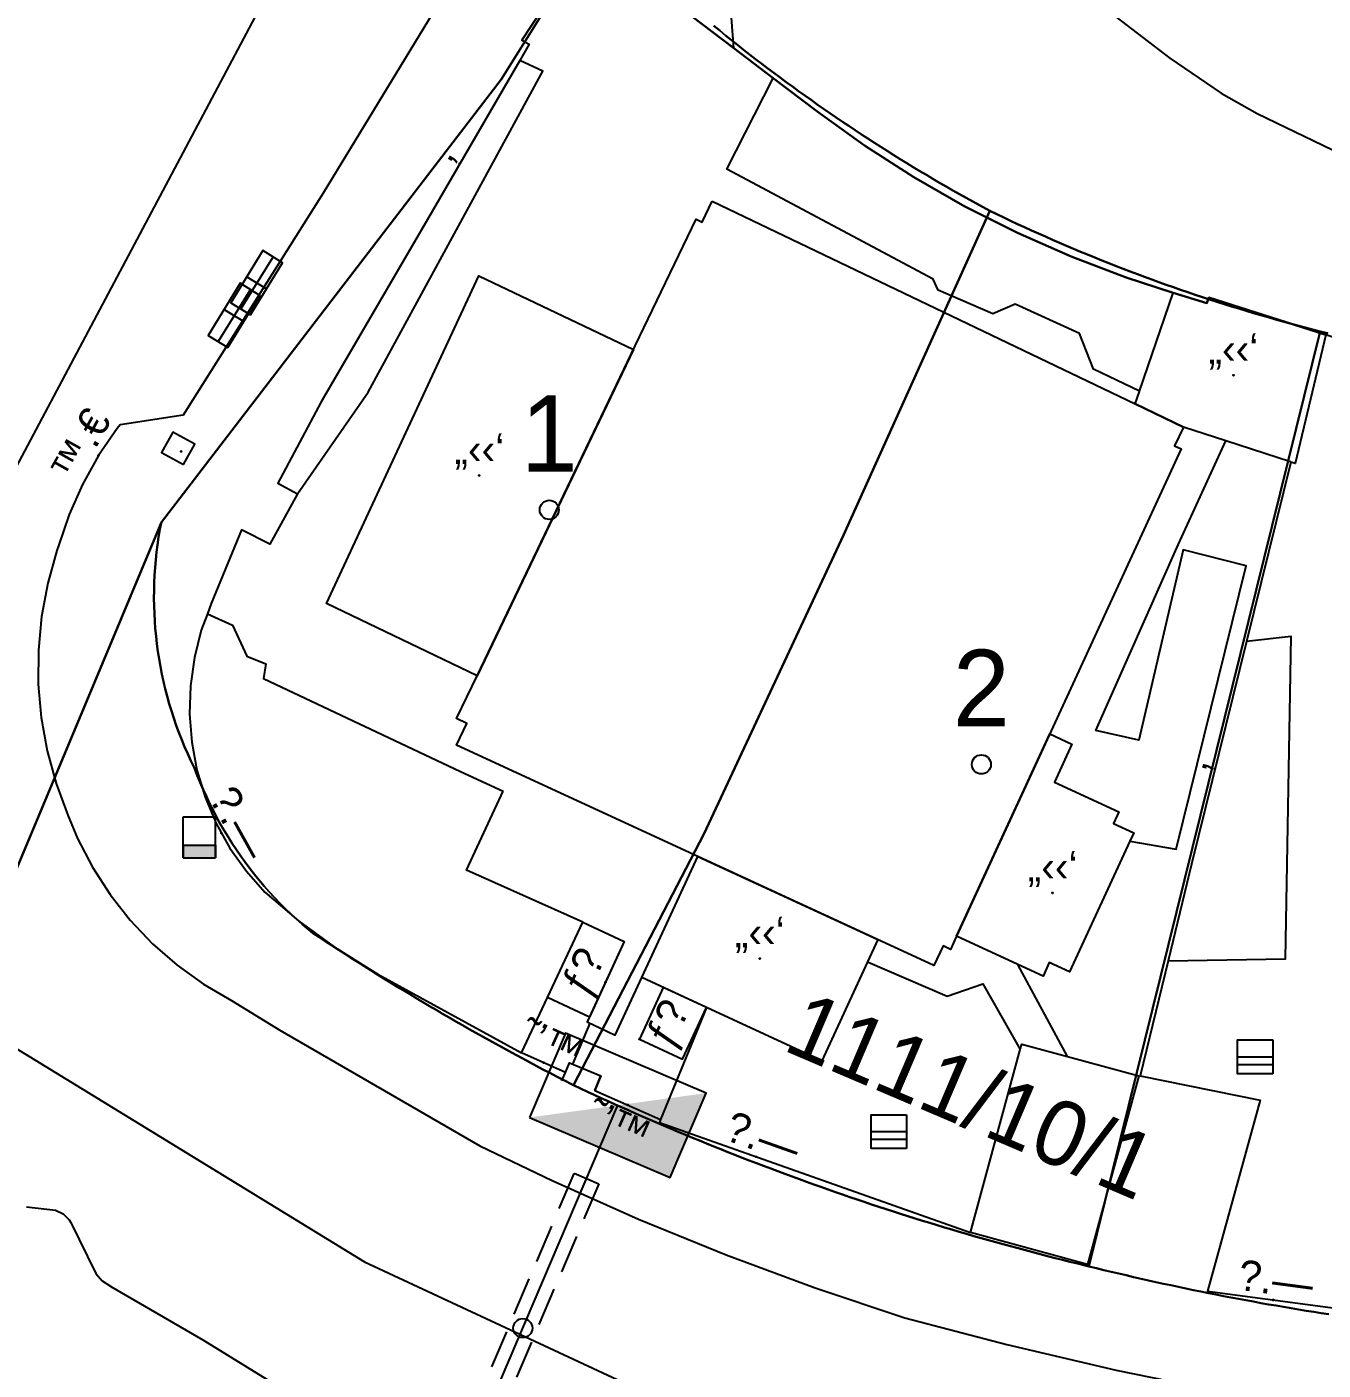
# Model space of a CAD drawing. Header units: metres. Extents: x 218299 to 220222, y 572714 to 574340.
# Drawn here: x 218814.37 to 218848.27, y 573547.67 to 573582.81 of the extents above; entities that cross this region are included whole.
import ezdxf
from ezdxf.enums import TextEntityAlignment as Align

# ---------------------------------------------------------------- set-up
doc = ezdxf.new("R2010")
doc.units = ezdxf.units.M
doc.header["$MEASUREMENT"] = 0
doc.linetypes.add('DASH15', pattern=[1.5, 1, -0.5])
for name, color, linetype in [('1602', 44, 'Continuous'), ('1603', 44, 'Continuous'), ('6151', 102, 'CABLEUNDEXIST03'), ('6261', 7, 'Continuous'), ('6701', 7, 'DASH15'), ('6916', 7, 'Continuous'), ('A_POINTS', 2, 'Continuous'), ('M2200', 253, 'Continuous'), ('M2207', 253, 'Continuous'), ('M2220', 253, 'Continuous'), ('M2401', 7, 'Continuous'), ('M2404', 7, 'Continuous'), ('M2407', 253, 'Continuous'), ('M2412', 253, 'Continuous'), ('M2420', 253, 'Continuous'), ('M2601', 253, 'Continuous'), ('M2602', 253, 'Continuous'), ('M2605', 253, 'Continuous'), ('M2612', 253, 'Continuous'), ('M2802', 253, 'Continuous'), ('M4903', 253, 'Continuous'), ('M5203', 253, 'Continuous'), ('M5235', 253, 'Continuous'), ('M5250', 253, 'Continuous')]:
    doc.layers.add(name, color=color, linetype=linetype)
doc.styles.add('HEBTXT', font='HEBTXT')
doc.styles.add('MAVAT_HEBTXT', font='HEBTXT')
doc.linetypes.add('CABLEUNDEXIST03', pattern='A,3.5,[222,elecad.shx,S=0.01,R=0,X=0,Y=0],1.5', length=5)

# ---------------------------------------------------------------- blocks, each defined once
blk = doc.blocks.new('6261')
blk.add_lwpolyline([(-2, -1.2), (2, -1.2), (2, 1.2), (-2, 1.2)], close=True)
at = {"color": 0}
blk.add_solid([(2, 1.2), (-2, -1.2), (2, -1.2)], dxfattribs=at)
at = {"color": 0, "style": 'HEBTXT'}
blk.add_attdef('PIL_NAME', (2.689, 2.418), '', height=1.7, dxfattribs=at)
at = {"style": 'HEBTXT'}
blk.add_attdef('CAMUT_MONIM', (2.489, 0.218), '', height=1.7, dxfattribs=at)
at = {"color": 0, "style": 'HEBTXT', "flags": 1}
for tag, p in [('TYPE', (2.585, -1.773)), ('MAP_TYPE', (2.689, -3.782))]:
    blk.add_attdef(tag, p, '', height=1.7, dxfattribs=at)
blk = doc.blocks.new('6916')
at = {"layer": 'A_POINTS'}
blk.add_circle((0, 0), 0.25, dxfattribs=at)
at = {"color": 0, "style": 'HEBTXT'}
for tag, p in [('HTCH', (0.006, 3.527)), ('PIPE', (0.049, 1.33))]:
    blk.add_attdef(tag, text='', height=1.7, dxfattribs=at).set_placement(p, align=Align.MIDDLE_CENTER)
blk = doc.blocks.new('1603')
at = {"layer": 'A_POINTS'}
blk.add_circle((0, 0), 0.25, dxfattribs=at)
at = {"color": 0, "style": 'HEBTXT'}
blk.add_attdef('PARCEL_NUM', text='', height=2, dxfattribs=at).set_placement((0, 1), align=Align.CENTER)
at = {"color": 0, "style": 'HEBTXT', "flags": 1}
blk.add_attdef('LOT_NUM', text='', height=2, dxfattribs=at).set_placement((0, -2.5), align=Align.CENTER)
blk = doc.blocks.new('M2404')
blk.add_circle((0, 0), 0.025)
at = {"style": 'MAVAT_HEBTXT'}
blk.add_attdef('NAME', text='', height=0.8, dxfattribs=at).set_placement((0, 1.592), align=Align.MIDDLE)
blk = doc.blocks.new('M2601')
blk.add_circle((0, 0), 0.025)
at = {"style": 'MAVAT_HEBTXT'}
blk.add_attdef('NAME', text='', height=0.8, dxfattribs=at).set_placement((0, 1.592), align=Align.MIDDLE)
blk = doc.blocks.new('M2605')
blk.add_circle((0, 0), 0.025)
at = {"style": 'MAVAT_HEBTXT'}
blk.add_attdef('NAME', text='', height=0.8, dxfattribs=at).set_placement((0, 1.592), align=Align.MIDDLE)
blk = doc.blocks.new('M2612')
blk.add_circle((0, 0), 0.025)
at = {"style": 'MAVAT_HEBTXT'}
blk.add_attdef('NAME', text='', height=0.8, dxfattribs=at).set_placement((0, 1.592), align=Align.MIDDLE)
blk = doc.blocks.new('M2207')
blk.add_circle((0, 0), 0.025)
at = {"style": 'MAVAT_HEBTXT'}
blk.add_attdef('NAME', text='', height=0.8, dxfattribs=at).set_placement((0, 1.592), align=Align.MIDDLE)
blk = doc.blocks.new('M2412')
blk.add_circle((0, 0), 0.025)
at = {"style": 'MAVAT_HEBTXT'}
blk.add_attdef('NAME', text='', height=0.8, dxfattribs=at).set_placement((0, 1.592), align=Align.MIDDLE)
blk = doc.blocks.new('M5250')
blk.add_circle((0, 0), 0.025)
at = {"style": 'MAVAT_HEBTXT'}
blk.add_attdef('NAME', text='', height=0.8, dxfattribs=at).set_placement((0, 1.25), align=Align.MIDDLE)
blk = doc.blocks.new('M5203')
for points in [[(1.54, -1.47), (-1.54, -1.47), (-1.54, 1.47), (1.54, 1.47)], [(1.54, 1.47), (1.54, -1.47)], [(-1.54, 0), (1.54, 0)], [(-1.54, -0.66), (1.54, -0.66)]]:
    blk.add_lwpolyline(points)
at = {"style": 'MAVAT_HEBTXT', "flags": 1}
for tag, p in [('MARK', (0, 3.2)), ('HEIGHT', (0, -3.3)), ('NAME', (0, -5.87))]:
    blk.add_attdef(tag, text='', height=0.8, dxfattribs=at).set_placement(p, align=Align.MIDDLE)
blk = doc.blocks.new('M4903')
blk.add_lwpolyline([(-1.602, -0.586), (1.602, -0.586), (1.602, 0.625), (-1.602, 0.625)], close=True)
for points in [[(-1.57, 0), (1.57, 0)], [(0, 0.625), (0, -0.586)]]:
    blk.add_lwpolyline(points)
at = {"style": 'MAVAT_HEBTXT', "flags": 1}
for tag, p in [('MARK', (0, 1.875)), ('IL', (0, -6.973))]:
    blk.add_attdef(tag, text='', height=0.8, dxfattribs=at).set_placement(p, align=Align.MIDDLE)
at = {"style": 'MAVAT_HEBTXT'}
for tag, p in [('HEIGHT', (0, -1.837)), ('NAME', (0, -4.405))]:
    blk.add_attdef(tag, text='', height=0.8, dxfattribs=at).set_placement(p, align=Align.MIDDLE)
blk = doc.blocks.new('*U89')
at = {"linetype": 'Continuous'}
for p, q in [((-0.845, 0), (-0.845, -0.663)), ((0.845, 0), (0.845, -0.663))]:
    blk.add_line(p, q, dxfattribs=at)
blk.add_solid([(-0.845, 0), (-0.845, -0.663), (0.845, -0.663)], dxfattribs=at)
at = {"linetype": 'Continuous', "extrusion": (0, 0, -1)}
blk.add_solid([(0.845, 0), (-0.845, 0), (-0.845, -0.663)], dxfattribs=at)
blk = doc.blocks.new('M5235')
for points in [[(-0.845, 1.471), (0.845, 1.471)], [(-0.845, -0.663), (-0.845, 1.471)], [(0.845, -0.663), (0.845, 1.471)], [(-0.845, 0), (0.845, 0)], [(-0.845, -0.663), (0.845, -0.663)]]:
    blk.add_lwpolyline(points)
at = {"linetype": 'Continuous'}
blk.add_blockref('*U89', (0, 0), dxfattribs=at)
at = {"style": 'MAVAT_HEBTXT', "flags": 1}
for tag, p in [('MARK', (0, 2.721)), ('HEIGHT', (0, -1.915)), ('NAME', (0, -4.483))]:
    blk.add_attdef(tag, text='', height=0.8, dxfattribs=at).set_placement(p, align=Align.MIDDLE)
blk = doc.blocks.new('111')
at = {"layer": 'M2200'}
blk.add_polyline3d([(218832.297, 573578.248, 583.289), (218843.361, 573572.942, 583.289), (218844.623, 573572.337, 583.289), (218844.623, 573572.337, 583.289), (218844.389, 573571.849, 583.499), (218844.56, 573571.767, 583.499), (218838.686, 573559.02, 580.695), (218838.526, 573558.673, 580.619), (218838.338, 573558.763, 580.619), (218838.093, 573558.252, 580.43), (218831.92, 573561.104, 580.397), (218825.609, 573564.019, 580.364), (218825.881, 573564.586, 580.439), (218825.61, 573564.716, 580.439), (218826.146, 573565.833, 580.695), (218830.286, 573574.465, 582.678), (218831.874, 573577.775, 583.439), (218832.034, 573577.699, 583.439)], close=True, dxfattribs=at)
at = {"layer": 'M2207'}
for points in [[(218830.238, 573574.365, 579.996), (218826.146, 573565.833, 580.026), (218822.207, 573567.723, 579.936), (218826.196, 573576.289, 579.906)], [(218848.349, 573574.75, 580.146), (218848.349, 573574.75, 580.146), (218847.545, 573571.382, 580.536), (218847.428, 573571.421, 580.529), (218847.417, 573571.424, 580.528), (218845.728, 573571.976, 580.424), (218844.623, 573572.337, 580.356), (218843.361, 573572.942, 579.396), (218843.473, 573573.27, 579.403), (218843.474, 573573.273, 579.403), (218844.354, 573575.846, 579.456), (218844.354, 573575.846, 579.456), (218845.235, 573575.577, 580.101), (218845.235, 573575.577, 580.101), (218845.282, 573575.724, 580.086), (218845.282, 573575.724, 580.086)], [(218838.686, 573559.02, 580.386), (218841.123, 573564.308, 580.386), (218841.704, 573564.041, 580.386), (218841.247, 573563.049, 580.386), (218842.935, 573562.272, 579.831), (218842.794, 573561.965, 579.816), (218843.322, 573561.722, 579.666), (218843.322, 573561.722, 579.666), (218843.223, 573561.505, 579.666), (218841.645, 573558.082, 579.666), (218841.113, 573558.327, 579.786), (218840.951, 573557.976, 579.786), (218840.292, 573558.279, 579.961)], [(218831.92, 573561.104, 580.176), (218836.627, 573558.929, 580.176), (218836.357, 573558.343, 580.104), (218835.163, 573555.758, 579.786), (218832.144, 573557.153, 579.786), (218830.455, 573557.933, 579.786), (218830.455, 573557.933, 579.786), (218830.455, 573557.933, 579.786), (218831.92, 573561.104, 580.176)], [(218839.049, 573551.263, 579.246), (218840.353, 573556.056, 579.1), (218840.391, 573556.194, 579.096), (218841.586, 573555.869, 579.284), (218843.451, 573555.361, 579.576), (218842.109, 573550.43, 579.546), (218839.049, 573551.263, 579.246)]]:
    blk.add_polyline3d(points, close=True, dxfattribs=at)
at = {"layer": 'M2220', "lineweight": -3}
blk.add_lwpolyline([(218865.933, 573574.185), (218865.532, 573574.094), (218862.137, 573573.62), (218858.936, 573573.484), (218854.409, 573573.718), (218848.761, 573574.608), (218848.349, 573574.75), (218845.282, 573575.724), (218845.235, 573575.578), (218844.354, 573575.846), (218843.12, 573576.249), (218841.684, 573576.796), (218840.278, 573577.416), (218838.907, 573578.109), (218837.573, 573578.872), (218836.281, 573579.703), (218835.034, 573580.6), (218833.895, 573581.466), (218832.866, 573582.247), (218829.23, 573585.01)], dxfattribs=at)
at = {"layer": 'M2401'}
for points in [[(218814.359, 573551.941, 575.614), (218815.126, 573551.848, 575.666), (218815.326, 573551.756, 575.666), (218815.48, 573551.6, 575.666), (218815.522, 573551.528, 575.666), (218816.177, 573550.197, 575.696), (218816.34, 573549.999, 575.696), (218816.557, 573549.862, 575.696), (218816.573, 573549.855, 575.696), (218818.978, 573548.456, 575.786), (218820.768, 573547.353, 575.798)], [(218828.09, 573588.274, 577.317), (218822.123, 573578.456, 576.837), (218818.461, 573572.646, 576.477), (218816.811, 573572.395, 576.237), (218816.738, 573572.3, 576.236), (218816.249, 573571.589, 576.224), (218815.827, 573570.835, 576.206), (218815.477, 573570.046, 576.18), (218815.2, 573569.229, 576.147), (218815.16, 573569.109, 576.143), (218814.92, 573568.256, 576.115), (218814.757, 573567.385, 576.086), (218814.674, 573566.504, 576.054), (218814.671, 573565.618, 576.021), (218814.681, 573565.508, 576.016), (218814.748, 573564.736, 575.986), (218814.904, 573563.864, 575.95), (218815.138, 573563.01, 575.914), (218815.448, 573562.181, 575.877), (218815.7, 573561.575, 575.873), (218816.09, 573560.82, 575.871), (218816.55, 573560.105, 575.873), (218817.074, 573559.436, 575.879), (218817.659, 573558.82, 575.888), (218818.3, 573558.261, 575.901), (218818.99, 573557.765, 575.917), (218819.723, 573557.336, 575.937), (218820.992, 573556.558, 575.937), (218826.218, 573553.536, 575.937), (218828.107, 573552.625, 575.954), (218830.371, 573551.615, 575.977), (218832.666, 573550.679, 576.002), (218834.989, 573549.818, 576.028), (218837.339, 573549.032, 576.057), (218840.005, 573548.336, 576.045), (218842.858, 573547.669, 576.044), (218845.728, 573547.08, 576.056)]]:
    blk.add_polyline3d(points, dxfattribs=at)
at = {"layer": 'M2404'}
for points in [[(218814.359, 573551.941, 575.614), (218815.126, 573551.848, 575.666), (218815.326, 573551.756, 575.666), (218815.48, 573551.6, 575.666), (218815.522, 573551.528, 575.666), (218816.177, 573550.197, 575.696), (218816.34, 573549.999, 575.696), (218816.557, 573549.862, 575.696), (218816.573, 573549.855, 575.696), (218818.978, 573548.456, 575.786), (218820.768, 573547.353, 575.798)], [(218828.09, 573588.274, 577.317), (218822.123, 573578.456, 576.837), (218818.461, 573572.646, 576.477), (218816.811, 573572.395, 576.237), (218816.738, 573572.3, 576.236), (218816.249, 573571.589, 576.224), (218815.827, 573570.835, 576.206), (218815.477, 573570.046, 576.18), (218815.2, 573569.229, 576.147), (218815.16, 573569.109, 576.143), (218814.92, 573568.256, 576.115), (218814.757, 573567.385, 576.086), (218814.674, 573566.504, 576.054), (218814.671, 573565.618, 576.021), (218814.681, 573565.508, 576.016), (218814.748, 573564.736, 575.986), (218814.904, 573563.864, 575.95), (218815.138, 573563.01, 575.914), (218815.448, 573562.181, 575.877), (218815.7, 573561.575, 575.873), (218816.09, 573560.82, 575.871), (218816.55, 573560.105, 575.873), (218817.074, 573559.436, 575.879), (218817.659, 573558.82, 575.888), (218818.3, 573558.261, 575.901), (218818.99, 573557.765, 575.917), (218819.723, 573557.336, 575.937), (218820.992, 573556.558, 575.937), (218826.218, 573553.536, 575.937), (218828.107, 573552.625, 575.954), (218830.371, 573551.615, 575.977), (218832.666, 573550.679, 576.002), (218834.989, 573549.818, 576.028), (218837.339, 573549.032, 576.057), (218840.005, 573548.336, 576.045), (218842.858, 573547.669, 576.044), (218845.728, 573547.08, 576.056)]]:
    blk.add_polyline3d(points, dxfattribs=at)
at = {"layer": 'M2407'}
for points in [[(218821.45, 573570.59, 577.29), (218823.303, 573573.246, 577.26), (218827.87, 573581.65, 577.17), (218827.264, 573581.929, 577.17)], [(218843.474, 573573.273, 577.38), (218842.265, 573573.852, 577.38), (218841.902, 573574.783, 577.38), (218840.22, 573575.555, 577.32), (218839.633, 573575.296, 577.32), (218838.207, 573575.919, 577.32), (218838.079, 573576.207, 577.32), (218832.68, 573579.083, 577.2), (218833.895, 573581.466, 577.17)], [(218843.223, 573561.505, 577.23), (218844.432, 573561.291, 577.23), (218846.26, 573568.707, 577.32), (218844.615, 573569.129, 577.32), (218843.451, 573564.144, 577.32), (218842.328, 573564.395, 577.32), (218844.481, 573569.254, 577.32), (218845.728, 573571.976, 577.32)], [(218819.093, 573567.451, 577.139), (218819.752, 573567.151, 577.139), (218820.128, 573566.343, 577.154), (218820.619, 573566.139, 577.154), (218820.559, 573565.759, 577.154), (218825.713, 573563.322, 577.29), (218826.831, 573562.814, 577.29)], [(218844.218, 573558.375, 577.38), (218847.291, 573558.422, 577.5), (218847.442, 573566.855, 577.59), (218846.269, 573566.727, 577.56)], [(218836.357, 573558.343, 577.185), (218838.439, 573557.447, 577.2), (218839.375, 573557.772, 577.2), (218840.353, 573556.056, 577.17)], [(218841.586, 573555.869, 577.17), (218840.292, 573558.279, 577.17)]]:
    blk.add_polyline3d(points, dxfattribs=at)
at = {"layer": 'M2412'}
for points in [[(218828.913, 573559.382, 577.095), (218829.998, 573558.88, 577.095), (218829.084, 573556.9, 576.225), (218827.987, 573557.41, 576.225)], [(218832.144, 573557.153, 577.035), (218831.018, 573557.673, 577.035), (218830.395, 573556.326, 576.135), (218831.522, 573555.805, 576.135), (218832.144, 573557.153, 577.035)]]:
    blk.add_polyline3d(points, close=True, dxfattribs=at)
at = {"layer": 'M2420', "linetype": 'Continuous', "lineweight": -3}
for points in [[(218808, 573559.81), (218823.2, 573550.5), (218835.41, 573544.81), (218850.7, 573542.81), (218865.3, 573542.5), (218880.41, 573545.38), (218892.2, 573549.81), (218899.91, 573554.81), (218905.3, 573557.31), (218919.09, 573568.19), (218928.2, 573583.69), (218933.59, 573595.81), (218935.8, 573615), (218936.938, 573617.207), (218933.5, 573635.5), (218931.193, 573638.756), (218930.8, 573639.31), (218921.59, 573659.81), (218908.988, 573677.282)], [(218808, 573559.81), (218822, 573586.19), (218835.7, 573609.12), (218850.8, 573624.81), (218863.09, 573640.19), (218894.3, 573667.88), (218905.3, 573675), (218908.988, 573677.282)]]:
    blk.add_lwpolyline(points, dxfattribs=at)
at = {"layer": 'M2601'}
for points in [[(218829.23, 573585.009, 579), (218829.073, 573585.124, 579), (218827.319, 573582.454, 579.045), (218827.51, 573582.352, 579.045), (218827.264, 573581.929, 579.042), (218824.696, 573577.499, 579.015), (218822.066, 573572.995, 578.775), (218822.066, 573572.995, 578.775)], [(218847.428, 573571.421, 579.09), (218846.269, 573566.727, 578.983), (218844.83, 573560.899, 578.85), (218844.218, 573558.375, 578.823), (218843.487, 573555.363, 578.79), (218843.487, 573555.363, 578.79)]]:
    blk.add_polyline3d(points, dxfattribs=at)
at = {"layer": 'M2602'}
for points in [[(218828.913, 573559.382, 577.98), (218825.873, 573560.743, 577.95), (218826.831, 573562.814, 577.95)], [(218829.094, 573556.742, 577.438), (218828.644, 573555.669, 577.407)], [(218828.365, 573555.231, 577.665), (218828.383, 573555.275, 577.669), (218828.457, 573555.452, 577.686), (218828.562, 573555.704, 577.71), (218829.382, 573555.361, 577.71), (218829.224, 573554.984, 577.71), (218829.382, 573555.361, 577.71), (218829.224, 573554.984, 577.71)]]:
    blk.add_polyline3d(points, dxfattribs=at)
at = {"layer": 'M2605'}
for points in [[(218836.226, 573595.906, 578.16), (218832.275, 573589.954, 577.95), (218829.52, 573585.48, 577.787), (218829.375, 573585.245, 577.779), (218829.23, 573585.009, 577.77), (218829.23, 573585.009, 577.77), (218832.866, 573582.247, 577.995), (218833.895, 573581.466, 578.059), (218835.034, 573580.6, 578.13), (218836.281, 573579.703, 578.153), (218837.573, 573578.872, 578.171), (218838.907, 573578.109, 578.185), (218840.278, 573577.416, 578.193), (218841.684, 573576.796, 578.197), (218843.12, 573576.249, 578.195), (218844.354, 573575.846, 578.19)], [(218822.066, 573572.995, 577.335), (218820.936, 573570.865, 577.305), (218821.45, 573570.59, 577.29), (218820.726, 573569.274, 577.26), (218819.989, 573569.645, 577.26), (218819.191, 573567.717, 577.14), (218819.093, 573567.451, 577.139), (218818.934, 573567.022, 577.138), (218818.753, 573566.304, 577.135), (218818.65, 573565.57, 577.13), (218818.627, 573564.829, 577.124), (218818.684, 573564.09, 577.117), (218818.821, 573563.362, 577.108), (218819.035, 573562.653, 577.098), (218819.324, 573561.97, 577.087), (218819.684, 573561.323, 577.075), (218820.113, 573560.719, 577.063), (218820.596, 573560.172, 577.05), (218821.48, 573559.424, 577.05), (218822.413, 573558.739, 577.05), (218823.391, 573558.12, 577.05), (218823.55, 573558.028, 577.05), (218827.312, 573555.971, 577.11), (218827.312, 573555.971, 577.11), (218827.987, 573557.41, 577.135), (218828.913, 573559.382, 577.17), (218828.913, 573559.382, 577.17), (218828.913, 573559.382, 577.17)], [(218829.998, 573558.88, 577.095), (218829.025, 573556.774, 577.095), (218829.762, 573556.433, 577.095), (218830.455, 573557.933, 577.095)], [(218832.144, 573557.153, 577.05), (218832.144, 573557.153, 577.05), (218830.948, 573554.223, 577.05), (218830.915, 573554.144, 577.05), (218839.049, 573551.263, 577.05)], [(218843.487, 573555.363, 577.5), (218846.627, 573554.73, 577.5), (218845.247, 573549.73, 577.47), (218854.56, 573548.49, 577.41), (218854.56, 573548.49, 577.41), (218854.65, 573550.963, 577.41)]]:
    blk.add_polyline3d(points, dxfattribs=at)
at = {"layer": 'M2612'}
for points in [[(218828.457, 573555.452, 577.575), (218827.312, 573555.971, 577.575)], [(218829.224, 573554.984, 577.365), (218830.948, 573554.223, 577.365)]]:
    blk.add_polyline3d(points, dxfattribs=at)
at = {"layer": 'M2802'}
for points in [[(218838.613, 573586.322, 578.356), (218844.266, 573581.988, 578.536), (218845.607, 573581.075, 578.596), (218846.547, 573580.538, 578.64), (218848.521, 573579.588, 578.716), (218850.058, 573578.993, 578.729), (218851.099, 573578.675, 578.719), (218853.229, 573578.213, 578.716), (218855.162, 573577.946, 578.769), (218859.038, 573577.638, 578.896), (218861.785, 573577.595, 578.884), (218863.157, 573577.688, 578.896), (218864.829, 573577.954, 578.968), (218865.926, 573578.218, 579.031), (218868.09, 573578.91, 579.136), (218870.837, 573580.017, 579.218), (218872.161, 573580.673, 579.256), (218873.259, 573581.304, 579.289), (218875.404, 573582.643, 579.355), (218877.057, 573583.563, 579.376)], [(218865.933, 573574.185, 578.997), (218865.532, 573574.094, 578.97), (218862.137, 573573.62, 578.85), (218858.936, 573573.484, 578.79), (218854.409, 573573.718, 578.7), (218848.761, 573574.608, 578.43), (218848.349, 573574.75, 578.43), (218845.282, 573575.724, 578.22), (218845.235, 573575.577, 578.22), (218844.354, 573575.846, 578.19), (218843.12, 573576.249, 578.195), (218841.684, 573576.796, 578.197), (218840.278, 573577.416, 578.193), (218838.907, 573578.109, 578.185), (218837.573, 573578.872, 578.171), (218836.281, 573579.703, 578.153), (218835.034, 573580.6, 578.13), (218833.895, 573581.466, 578.059), (218832.866, 573582.247, 577.995), (218832.866, 573582.247, 577.995), (218832.772, 573583.386, 577.876)]]:
    blk.add_polyline3d(points, dxfattribs=at)
at = {"layer": 'M5250'}
blk.add_polyline3d([(218818.466, 573571.354, 576.487), (218818.762, 573571.893, 576.487), (218818.191, 573572.207, 576.457), (218817.895, 573571.668, 576.457), (218818.466, 573571.354, 576.487)], dxfattribs=at)
at = {"layer": 'M2207'}
ref = blk.add_blockref('M2207', (218845.928, 573573.691), dxfattribs=dict(at, xscale=0.5, yscale=0.5, zscale=0.5))
ref.add_attrib('NAME', '„‹‹‘', dxfattribs={"layer": '0', "height": 0.8, "style": 'MAVAT_HEBTXT'}).set_placement((218845.928, 573574.316), align=Align.MIDDLE)
ref = blk.add_blockref('M2207', (218826.206, 573571.07), dxfattribs=dict(at, xscale=0.5, yscale=0.5, zscale=0.5))
ref.add_attrib('NAME', '„‹‹‘', dxfattribs={"layer": '0', "height": 0.8, "style": 'MAVAT_HEBTXT'}).set_placement((218826.206, 573571.695), align=Align.MIDDLE)
ref = blk.add_blockref('M2207', (218841.199, 573560.15), dxfattribs=dict(at, xscale=0.5, yscale=0.5, zscale=0.5))
ref.add_attrib('NAME', '„‹‹‘', dxfattribs={"layer": '0', "height": 0.8, "style": 'MAVAT_HEBTXT'}).set_placement((218841.199, 573560.775), align=Align.MIDDLE)
ref = blk.add_blockref('M2207', (218833.541, 573558.431), dxfattribs=dict(at, xscale=0.5, yscale=0.5, zscale=0.5))
ref.add_attrib('NAME', '„‹‹‘', dxfattribs={"layer": '0', "height": 0.8, "style": 'MAVAT_HEBTXT'}).set_placement((218833.541, 573559.056), align=Align.MIDDLE)
at = {"layer": 'M2404'}
ref = blk.add_blockref('M2404', (218816.249, 573571.589), dxfattribs=dict(at, xscale=0.5, yscale=0.5, zscale=0.5))
ref.add_attrib('NAME', '™.€', dxfattribs={"layer": '0', "height": 0.8, "rotation": 60.7604, "style": 'MAVAT_HEBTXT'}).set_placement((218815.769, 573571.857), align=Align.MIDDLE)
at = {"layer": 'M2412'}
ref = blk.add_blockref('M2412', (218829.505, 573557.812), dxfattribs=dict(at, xscale=0.5, yscale=0.5, zscale=0.5))
ref.add_attrib('NAME', 'ƒ\x8e', dxfattribs={"layer": '0', "height": 0.8, "rotation": 65.2057, "style": 'MAVAT_HEBTXT'}).set_placement((218829.006, 573558.043), align=Align.MIDDLE)
ref = blk.add_blockref('M2412', (218830.395, 573556.326), dxfattribs=dict(at, xscale=0.5, yscale=0.5, zscale=0.5))
ref.add_attrib('NAME', 'ƒ\x8e', dxfattribs={"layer": '0', "height": 0.8, "rotation": 65.2057, "style": 'MAVAT_HEBTXT'}).set_placement((218831.212, 573556.692), align=Align.MIDDLE)
at = {"layer": 'M2601'}
ref = blk.add_blockref('M2601', (218825.698, 573579.227), dxfattribs=dict(at, xscale=0.5, yscale=0.5, zscale=0.5))
ref.add_attrib('NAME', '‚', dxfattribs={"layer": '0', "height": 0.8, "rotation": 59.9037, "style": 'MAVAT_HEBTXT'}).set_placement((218825.222, 573579.503), align=Align.MIDDLE)
ref = blk.add_blockref('M2601', (218845.446, 573563.395), dxfattribs=dict(at, xscale=0.5, yscale=0.5, zscale=0.5))
ref.add_attrib('NAME', '‚', dxfattribs={"layer": '0', "height": 0.8, "rotation": 76.1299, "style": 'MAVAT_HEBTXT'}).set_placement((218844.912, 573563.527), align=Align.MIDDLE)
at = {"layer": 'M2605'}
ref = blk.add_blockref('M2605', (218819.466, 573561.715), dxfattribs=dict(at, xscale=0.5, yscale=0.5, zscale=0.5))
ref.add_attrib('NAME', '\x9a.—', dxfattribs={"layer": '0', "height": 0.8, "rotation": 299.1456, "style": 'MAVAT_HEBTXT'}).set_placement((218819.946, 573561.983), align=Align.MIDDLE)
ref = blk.add_blockref('M2605', (218833.45, 573553.246), dxfattribs=dict(at, xscale=0.5, yscale=0.5, zscale=0.5))
ref.add_attrib('NAME', '\x9a.—', dxfattribs={"layer": '0', "height": 0.8, "rotation": 340.4948, "style": 'MAVAT_HEBTXT'}).set_placement((218833.634, 573553.765), align=Align.MIDDLE)
ref = blk.add_blockref('M2605', (218846.971, 573549.501), dxfattribs=dict(at, xscale=0.5, yscale=0.5, zscale=0.5))
ref.add_attrib('NAME', '\x9a.—', dxfattribs={"layer": '0', "height": 0.8, "rotation": 352.4169, "style": 'MAVAT_HEBTXT'}).set_placement((218847.044, 573550.046), align=Align.MIDDLE)
at = {"layer": 'M2612'}
ref = blk.add_blockref('M2612', (218827.884, 573555.712), dxfattribs=dict(at, xscale=0.5, yscale=0.5, zscale=0.5))
ref.add_attrib('NAME', '˜’™', dxfattribs={"layer": '0', "height": 0.8, "rotation": 335.6146, "style": 'MAVAT_HEBTXT'}).set_placement((218828.111, 573556.213), align=Align.MIDDLE)
ref = blk.add_blockref('M2612', (218830.086, 573554.603), dxfattribs=dict(at, xscale=0.5, yscale=0.5, zscale=0.5))
ref.add_attrib('NAME', '˜’™', dxfattribs={"layer": '0', "height": 0.8, "rotation": 336.1884, "style": 'MAVAT_HEBTXT'}).set_placement((218829.864, 573554.1), align=Align.MIDDLE)
at = {"layer": 'M4903'}
for p, xscale, yscale, zscale, rotation in [((218820.391, 573576.106, 576.48), 0.4999999999999999, 0.4999999999999999, 0.4999999999999999, 58.35356408734208), ((218819.799, 573575.252, 576.48), 0.4999999999999998, 0.4999999999999998, 0.4999999999999998, 58.49667335782277)]:
    blk.add_blockref('M4903', p, dxfattribs=dict(at, xscale=xscale, yscale=yscale, zscale=zscale, rotation=rotation))
at = {"layer": 'M5203', "xscale": 0.3, "yscale": 0.3, "zscale": 0.3}
for p in [(218846.493, 573555.862, 577.5), (218836.915, 573553.908, 577.2)]:
    blk.add_blockref('M5203', p, dxfattribs=at)
at = {"layer": 'M5235', "xscale": 0.5, "yscale": 0.5, "zscale": 0.5}
blk.add_blockref('M5235', (218818.884, 573561.403, 576.037), dxfattribs=at)
at = {"layer": 'M5250', "xscale": 0.5, "yscale": 0.5, "zscale": 0.5}
blk.add_blockref('M5250', (218818.411, 573571.701, 576.457), dxfattribs=at)

msp = doc.modelspace()

# ---------------------------------------------------------------- linework, layer by layer
at = {"layer": '1602'}
for points in [[(218829.2, 573585.31), (218826.78, 573581.43), (218817.89, 573569.85), (218806.69, 573543.06)], [(218832.338, 573582.8347), (218832.4928, 573582.7081), (218832.6482, 573582.5822), (218832.8041, 573582.457), (218832.9606, 573582.3325), (218833.1177, 573582.2086), (218833.2753, 573582.0855), (218833.4334, 573581.9631), (218833.5921, 573581.8414), (218833.7514, 573581.7203), (218833.9111, 573581.6), (218834.0714, 573581.4804), (218834.2323, 573581.3616), (218834.3936, 573581.2434), (218834.5555, 573581.1259), (218834.7179, 573581.0092), (218834.8808, 573580.8932), (218835.0443, 573580.7779), (218835.2082, 573580.6634), (218835.3726, 573580.5495), (218835.5376, 573580.4365), (218835.7031, 573580.3241), (218835.869, 573580.2125), (218836.0355, 573580.1016), (218836.2024, 573579.9915), (218836.3698, 573579.8821), (218836.5377, 573579.7734), (218836.7061, 573579.6655), (218836.875, 573579.5583), (218837.0443, 573579.4519), (218837.2142, 573579.3463), (218837.3845, 573579.2414), (218837.5552, 573579.1372), (218837.7264, 573579.0339), (218837.8981, 573578.9313), (218838.0702, 573578.8294), (218838.2428, 573578.7283), (218838.4158, 573578.628), (218838.5893, 573578.5285), (218838.7632, 573578.4297), (218838.9375, 573578.3317), (218839.1123, 573578.2345), (218839.2875, 573578.138), (218839.56, 573577.99), (218835.73, 573569.51), (218832.09, 573561.7), (218828.67, 573555.12), (218828.4026, 573555.2572), (218828.2249, 573555.3491), (218828.0476, 573555.4415), (218827.8705, 573555.5345), (218827.6936, 573555.6279), (218827.5171, 573555.7219), (218827.3408, 573555.8163), (218827.1648, 573555.9113), (218826.989, 573556.0067), (218826.8135, 573556.1027), (218826.6383, 573556.1991), (218826.4634, 573556.2961), (218826.2888, 573556.3935), (218826.1144, 573556.4915), (218825.9403, 573556.5899), (218825.7665, 573556.6889), (218825.593, 573556.7883), (218825.4197, 573556.8883), (218825.2468, 573556.9887), (218825.0741, 573557.0896), (218824.9017, 573557.1911), (218824.7297, 573557.293), (218824.5579, 573557.3954), (218824.3864, 573557.4983), (218824.2152, 573557.6017), (218824.0442, 573557.7055), (218823.8736, 573557.8099), (218823.7033, 573557.9148), (218823.5333, 573558.0201), (218823.3636, 573558.1259), (218823.1942, 573558.2322), (218823.0251, 573558.339), (218822.8563, 573558.4463), (218822.6878, 573558.554), (218822.5196, 573558.6623), (218822.3517, 573558.771), (218822.1842, 573558.8802), (218822.0169, 573558.9899), (218821.85, 573559.1), (218821.5687, 573559.3363), (218821.4193, 573559.4693), (218821.2726, 573559.6052), (218821.1286, 573559.744), (218820.9874, 573559.8857), (218820.8491, 573560.0302), (218820.7137, 573560.1774), (218820.5813, 573560.3272), (218820.4519, 573560.4797), (218820.3256, 573560.6348), (218820.2024, 573560.7923), (218820.0824, 573560.9523), (218819.9656, 573561.1147), (218819.8521, 573561.2793), (218819.7419, 573561.4462), (218819.635, 573561.6153), (218819.5316, 573561.7864), (218819.4316, 573561.9596), (218819.335, 573562.1348), (218819.242, 573562.3119), (218819.1526, 573562.4907), (218819.0668, 573562.6714), (218818.9845, 573562.8537), (218818.906, 573563.0376), (218818.8311, 573563.2231), (218818.76, 573563.41), (218818.6641, 573563.6065), (218818.5801, 573563.788), (218818.4997, 573563.9711), (218818.4231, 573564.1559), (218818.3501, 573564.3421), (218818.2809, 573564.5297), (218818.2155, 573564.7187), (218818.1538, 573564.909), (218818.096, 573565.1004), (218818.042, 573565.293), (218817.9919, 573565.4866), (218817.9456, 573565.6812), (218817.9033, 573565.8766), (218817.8649, 573566.0729), (218817.8304, 573566.2699), (218817.7998, 573566.4676), (218817.7732, 573566.6658), (218817.7506, 573566.8645), (218817.732, 573567.0636), (218817.7173, 573567.2631), (218817.7067, 573567.4628), (218817.7, 573567.6627), (218817.6973, 573567.8627), (218817.6986, 573568.0626), (218817.704, 573568.2626), (218817.7133, 573568.4623), (218817.7266, 573568.6619), (218817.7439, 573568.8611), (218817.7652, 573569.06), (218817.7905, 573569.2584), (218817.8197, 573569.4563), (218817.8529, 573569.6535), (218817.89, 573569.85), (218826.78, 573581.43), (218829.2, 573585.31)], [(218848.395, 573574.7957), (218848.2, 573574.84), (218847.9942, 573574.8925), (218847.8006, 573574.9428), (218847.6073, 573574.9939), (218847.4142, 573575.0459), (218847.2213, 573575.0988), (218847.0286, 573575.1525), (218846.8362, 573575.2071), (218846.644, 573575.2625), (218846.4521, 573575.3188), (218846.2605, 573575.376), (218846.0691, 573575.434), (218845.8779, 573575.4928), (218845.687, 573575.5525), (218845.4964, 573575.613), (218845.3061, 573575.6744), (218845.116, 573575.7366), (218844.9262, 573575.7997), (218844.7367, 573575.8636), (218844.5475, 573575.9284), (218844.3585, 573575.994), (218844.1699, 573576.0604), (218843.9815, 573576.1277), (218843.7935, 573576.1958), (218843.6058, 573576.2648), (218843.4183, 573576.3346), (218843.2312, 573576.4052), (218843.0444, 573576.4766), (218842.8579, 573576.5489), (218842.6718, 573576.622), (218842.4859, 573576.6959), (218842.3004, 573576.7707), (218842.1153, 573576.8463), (218841.9304, 573576.9227), (218841.7459, 573576.9999), (218841.5618, 573577.0779), (218841.378, 573577.1568), (218841.1946, 573577.2365), (218841.0115, 573577.317), (218840.8287, 573577.3983), (218840.6464, 573577.4804), (218840.4644, 573577.5633), (218840.2827, 573577.647), (218840.1015, 573577.7316), (218839.9206, 573577.8169), (218839.7401, 573577.9031), (218839.56, 573577.99), (218839.2875, 573578.138), (218839.1123, 573578.2345), (218838.9375, 573578.3317), (218838.7632, 573578.4297), (218838.5893, 573578.5285), (218838.4158, 573578.628), (218838.2428, 573578.7283), (218838.0702, 573578.8294), (218837.8981, 573578.9313), (218837.7264, 573579.0339), (218837.5552, 573579.1372), (218837.3845, 573579.2414), (218837.2142, 573579.3463), (218837.0443, 573579.4519), (218836.875, 573579.5583), (218836.7061, 573579.6655), (218836.5377, 573579.7734), (218836.3698, 573579.8821), (218836.2024, 573579.9915), (218836.0355, 573580.1016), (218835.869, 573580.2125), (218835.7031, 573580.3241), (218835.5376, 573580.4365), (218835.3726, 573580.5495), (218835.2082, 573580.6634), (218835.0443, 573580.7779), (218834.8808, 573580.8932), (218834.7179, 573581.0092), (218834.5555, 573581.1259), (218834.3936, 573581.2434), (218834.2323, 573581.3616), (218834.0714, 573581.4804), (218833.9111, 573581.6), (218833.7514, 573581.7203), (218833.5921, 573581.8414), (218833.4334, 573581.9631), (218833.2753, 573582.0855), (218833.1177, 573582.2086), (218832.9606, 573582.3325), (218832.8041, 573582.457), (218832.6482, 573582.5822), (218832.4928, 573582.7081), (218832.338, 573582.8347)], [(218848.4241, 573549.1281), (218848.2264, 573549.1585), (218848.0288, 573549.1895), (218847.8313, 573549.221), (218847.6339, 573549.2531), (218847.4366, 573549.2858), (218847.2394, 573549.319), (218847.0423, 573549.3528), (218846.8452, 573549.3872), (218846.6483, 573549.4221), (218846.4515, 573549.4576), (218846.2548, 573549.4937), (218846.0581, 573549.5303), (218845.8616, 573549.5674), (218845.6652, 573549.6052), (218845.4689, 573549.6435), (218845.2727, 573549.6823), (218845.0767, 573549.7217), (218844.8807, 573549.7617), (218844.6848, 573549.8023), (218844.4891, 573549.8433), (218844.2935, 573549.885), (218844.098, 573549.9272), (218843.9026, 573549.97), (218843.7074, 573550.0133), (218843.5123, 573550.0572), (218843.3173, 573550.1016), (218843.1224, 573550.1467), (218842.9276, 573550.1922), (218842.733, 573550.2383), (218842.5386, 573550.285), (218842.3442, 573550.3322), (218842.15, 573550.38), (218848.2, 573574.84), (218848.395, 573574.7957)], [(218806.69, 573543.06), (218817.89, 573569.85), (218817.8529, 573569.6535), (218817.8197, 573569.4563), (218817.7905, 573569.2584), (218817.7652, 573569.06), (218817.7439, 573568.8611), (218817.7266, 573568.6619), (218817.7133, 573568.4623), (218817.704, 573568.2626), (218817.6986, 573568.0626), (218817.6973, 573567.8627), (218817.7, 573567.6627), (218817.7067, 573567.4628), (218817.7173, 573567.2631), (218817.732, 573567.0636), (218817.7506, 573566.8645), (218817.7732, 573566.6658), (218817.7998, 573566.4676), (218817.8304, 573566.2699), (218817.8649, 573566.0729), (218817.9033, 573565.8766), (218817.9456, 573565.6812), (218817.9919, 573565.4866), (218818.042, 573565.293), (218818.096, 573565.1004), (218818.1538, 573564.909), (218818.2155, 573564.7187), (218818.2809, 573564.5297), (218818.3501, 573564.3421), (218818.4231, 573564.1559), (218818.4997, 573563.9711), (218818.5801, 573563.788), (218818.6641, 573563.6065), (218818.76, 573563.41), (218818.8311, 573563.2231), (218818.906, 573563.0376), (218818.9845, 573562.8537), (218819.0668, 573562.6714), (218819.1526, 573562.4907), (218819.242, 573562.3119), (218819.335, 573562.1348), (218819.4316, 573561.9596), (218819.5316, 573561.7864), (218819.635, 573561.6153), (218819.7419, 573561.4462), (218819.8521, 573561.2793), (218819.9656, 573561.1147), (218820.0824, 573560.9523), (218820.2024, 573560.7923), (218820.3256, 573560.6348), (218820.4519, 573560.4797), (218820.5813, 573560.3272), (218820.7137, 573560.1774), (218820.8491, 573560.0302), (218820.9874, 573559.8857), (218821.1286, 573559.744), (218821.2726, 573559.6052), (218821.4193, 573559.4693), (218821.5687, 573559.3363), (218821.85, 573559.1), (218822.0169, 573558.9899), (218822.1842, 573558.8802), (218822.3517, 573558.771), (218822.5196, 573558.6623), (218822.6878, 573558.554), (218822.8563, 573558.4463), (218823.0251, 573558.339), (218823.1942, 573558.2322), (218823.3636, 573558.1259), (218823.5333, 573558.0201), (218823.7033, 573557.9148), (218823.8736, 573557.8099), (218824.0442, 573557.7055), (218824.2152, 573557.6017), (218824.3864, 573557.4983), (218824.5579, 573557.3954), (218824.7297, 573557.293), (218824.9017, 573557.1911), (218825.0741, 573557.0896), (218825.2468, 573556.9887), (218825.4197, 573556.8883), (218825.593, 573556.7883), (218825.7665, 573556.6889), (218825.9403, 573556.5899), (218826.1144, 573556.4915), (218826.2888, 573556.3935), (218826.4634, 573556.2961), (218826.6383, 573556.1991), (218826.8135, 573556.1027), (218826.989, 573556.0067), (218827.1648, 573555.9113), (218827.3408, 573555.8163), (218827.5171, 573555.7219), (218827.6936, 573555.6279), (218827.8705, 573555.5345), (218828.0476, 573555.4415), (218828.2249, 573555.3491), (218828.4026, 573555.2572), (218828.67, 573555.12), (218828.851, 573555.035), (218829.0323, 573554.9505), (218829.2138, 573554.8666), (218829.3956, 573554.7831), (218829.5776, 573554.7002), (218829.7598, 573554.6178), (218829.9423, 573554.5359), (218830.125, 573554.4546), (218830.308, 573554.3737), (218830.4911, 573554.2934), (218830.6745, 573554.2136), (218830.8581, 573554.1344), (218831.042, 573554.0556), (218831.2261, 573553.9774), (218831.4103, 573553.8997), (218831.5949, 573553.8225), (218831.7796, 573553.7459), (218831.9646, 573553.6698), (218832.1497, 573553.5942), (218832.3351, 573553.5192), (218832.5207, 573553.4447), (218832.7065, 573553.3707), (218832.8925, 573553.2972), (218833.0788, 573553.2243), (218833.2652, 573553.1519), (218833.4519, 573553.08), (218833.6387, 573553.0087), (218833.8258, 573552.9379), (218834.013, 573552.8677), (218834.2005, 573552.7979), (218834.3881, 573552.7288), (218834.576, 573552.6601), (218834.764, 573552.592), (218834.9522, 573552.5244), (218835.1407, 573552.4574), (218835.3293, 573552.3909), (218835.5181, 573552.3249), (218835.7071, 573552.2595), (218835.8963, 573552.1946), (218836.0857, 573552.1303), (218836.2752, 573552.0665), (218836.4649, 573552.0032), (218836.6549, 573551.9405), (218836.845, 573551.8784), (218837.0352, 573551.8167), (218837.2257, 573551.7557), (218837.4163, 573551.6951), (218837.6071, 573551.6351), (218837.798, 573551.5757), (218837.9892, 573551.5168), (218838.1805, 573551.4584), (218838.3719, 573551.4006), (218838.5636, 573551.3433), (218838.7553, 573551.2866), (218838.9473, 573551.2305), (218839.1394, 573551.1749), (218839.3317, 573551.1198), (218839.5241, 573551.0653), (218839.7167, 573551.0113), (218839.9094, 573550.9579), (218840.1023, 573550.905), (218840.2953, 573550.8527), (218840.4885, 573550.8009), (218840.6819, 573550.7497), (218840.8753, 573550.6991), (218841.069, 573550.649), (218841.2627, 573550.5994), (218841.4566, 573550.5504), (218841.6507, 573550.502), (218841.8448, 573550.4541), (218842.15, 573550.38), (218842.3442, 573550.3322), (218842.5386, 573550.285), (218842.733, 573550.2383), (218842.9276, 573550.1922), (218843.1224, 573550.1467), (218843.3173, 573550.1016), (218843.5123, 573550.0572), (218843.7074, 573550.0133), (218843.9026, 573549.97), (218844.098, 573549.9272), (218844.2935, 573549.885), (218844.4891, 573549.8433), (218844.6848, 573549.8023), (218844.8807, 573549.7617), (218845.0767, 573549.7217), (218845.2727, 573549.6823), (218845.4689, 573549.6435), (218845.6652, 573549.6052), (218845.8616, 573549.5674), (218846.0581, 573549.5303), (218846.2548, 573549.4937), (218846.4515, 573549.4576), (218846.6483, 573549.4221), (218846.8452, 573549.3872), (218847.0423, 573549.3528), (218847.2394, 573549.319), (218847.4366, 573549.2858), (218847.6339, 573549.2531), (218847.8313, 573549.221), (218848.0288, 573549.1895), (218848.2264, 573549.1585), (218848.4241, 573549.1281)]]:
    msp.add_lwpolyline(points, dxfattribs=at)
msp.add_lwpolyline([(218828.67, 573555.12), (218832.09, 573561.7), (218835.73, 573569.51), (218839.56, 573577.99), (218839.7401, 573577.9031), (218839.9206, 573577.8169), (218840.1015, 573577.7316), (218840.2827, 573577.647), (218840.4644, 573577.5633), (218840.6464, 573577.4804), (218840.8287, 573577.3983), (218841.0115, 573577.317), (218841.1946, 573577.2365), (218841.378, 573577.1568), (218841.5618, 573577.0779), (218841.7459, 573576.9999), (218841.9304, 573576.9227), (218842.1153, 573576.8463), (218842.3004, 573576.7707), (218842.4859, 573576.6959), (218842.6718, 573576.622), (218842.8579, 573576.5489), (218843.0444, 573576.4766), (218843.2312, 573576.4052), (218843.4183, 573576.3346), (218843.6058, 573576.2648), (218843.7935, 573576.1958), (218843.9815, 573576.1277), (218844.1699, 573576.0604), (218844.3585, 573575.994), (218844.5475, 573575.9284), (218844.7367, 573575.8636), (218844.9262, 573575.7997), (218845.116, 573575.7366), (218845.3061, 573575.6744), (218845.4964, 573575.613), (218845.687, 573575.5525), (218845.8779, 573575.4928), (218846.0691, 573575.434), (218846.2605, 573575.376), (218846.4521, 573575.3188), (218846.644, 573575.2625), (218846.8362, 573575.2071), (218847.0286, 573575.1525), (218847.2213, 573575.0988), (218847.4142, 573575.0459), (218847.6073, 573574.9939), (218847.8006, 573574.9428), (218847.9942, 573574.8925), (218848.2, 573574.84), (218842.15, 573550.38), (218841.8448, 573550.4541), (218841.6507, 573550.502), (218841.4566, 573550.5504), (218841.2627, 573550.5994), (218841.069, 573550.649), (218840.8753, 573550.6991), (218840.6819, 573550.7497), (218840.4885, 573550.8009), (218840.2953, 573550.8527), (218840.1023, 573550.905), (218839.9094, 573550.9579), (218839.7167, 573551.0113), (218839.5241, 573551.0653), (218839.3317, 573551.1198), (218839.1394, 573551.1749), (218838.9473, 573551.2305), (218838.7553, 573551.2866), (218838.5636, 573551.3433), (218838.3719, 573551.4006), (218838.1805, 573551.4584), (218837.9892, 573551.5168), (218837.798, 573551.5757), (218837.6071, 573551.6351), (218837.4163, 573551.6951), (218837.2257, 573551.7557), (218837.0352, 573551.8167), (218836.845, 573551.8784), (218836.6549, 573551.9405), (218836.4649, 573552.0032), (218836.2752, 573552.0665), (218836.0857, 573552.1303), (218835.8963, 573552.1946), (218835.7071, 573552.2595), (218835.5181, 573552.3249), (218835.3293, 573552.3909), (218835.1407, 573552.4574), (218834.9522, 573552.5244), (218834.764, 573552.592), (218834.576, 573552.6601), (218834.3881, 573552.7288), (218834.2005, 573552.7979), (218834.013, 573552.8677), (218833.8258, 573552.9379), (218833.6387, 573553.0087), (218833.4519, 573553.08), (218833.2652, 573553.1519), (218833.0788, 573553.2243), (218832.8925, 573553.2972), (218832.7065, 573553.3707), (218832.5207, 573553.4447), (218832.3351, 573553.5192), (218832.1497, 573553.5942), (218831.9646, 573553.6698), (218831.7796, 573553.7459), (218831.5949, 573553.8225), (218831.4103, 573553.8997), (218831.2261, 573553.9774), (218831.042, 573554.0556), (218830.8581, 573554.1344), (218830.6745, 573554.2136), (218830.4911, 573554.2934), (218830.308, 573554.3737), (218830.125, 573554.4546), (218829.9423, 573554.5359), (218829.7598, 573554.6178), (218829.5776, 573554.7002), (218829.3956, 573554.7831), (218829.2138, 573554.8666), (218829.0323, 573554.9505), (218828.851, 573555.035)], close=True, dxfattribs=at)
at = {"layer": '6151'}
msp.add_lwpolyline([(218820.1424, 573545.0442), (218820.9432, 573547.0163), (218825.6784, 573544.8538), (218829.8269, 573554.5937)], dxfattribs=at)
at = {"layer": '6701'}
msp.add_lwpolyline([(218826.001, 573544.717), (218825.356, 573544.991), (218828.689, 573552.816), (218829.333, 573552.541)], close=True, dxfattribs=at)

# ---------------------------------------------------------------- block references
msp.add_blockref('111', (0, 0))
at = {"layer": '1603'}
for p, values in [((218828.036, 573570.1699), {'PARCEL_NUM': '1'}), ((218839.3364, 573563.5116), {'PARCEL_NUM': '2'})]:
    msp.add_blockref('1603', p, dxfattribs=at).add_auto_attribs(values)
at = {"layer": '6261'}
ref = msp.add_blockref('6261', (218829.8269, 573554.5937), dxfattribs=dict(at, rotation=336.8999999998961))
ref.add_attrib('PIL_NAME', '1111/10/1', (218834.1039, 573556.055), dxfattribs={"layer": '0', "color": 0, "height": 1.7, "rotation": 336.9, "style": 'HEBTXT'})
at = {"layer": '6916', "rotation": 66.9288}
msp.add_blockref('6916', (218827.3445, 573548.7658), dxfattribs=at)

doc.saveas('drawing.dxf')
